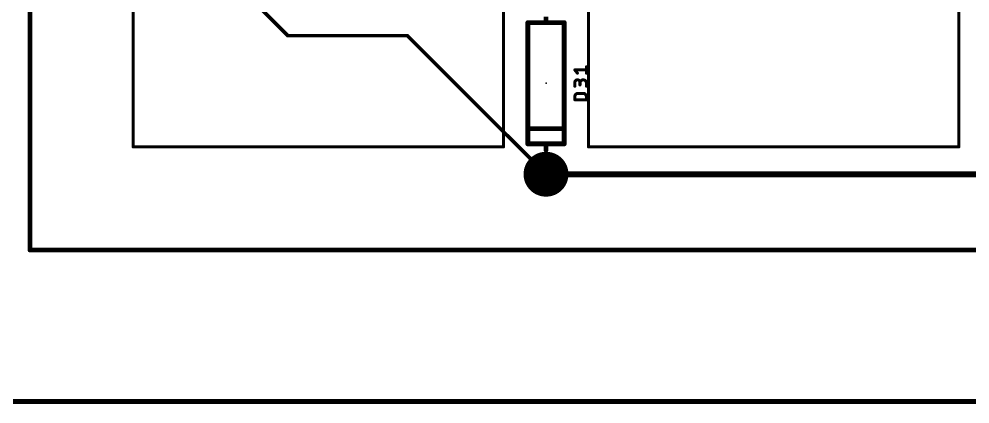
# Model space of a CAD drawing. Extents: x -5 to 151, y -26 to 100.
# Drawn here: x 82.09 to 121.88, y -26.14 to -10.01 of the extents above; entities that cross this region are included whole.
import ezdxf

# ---------------------------------------------------------------- set-up
doc = ezdxf.new("R2010")
doc.units = 0
for name, color, linetype in [('1', 12, 'CONTINUOUS'), ('16', 132, 'CONTINUOUS'), ('17', 110, 'CONTINUOUS'), ('20', 31, 'CONTINUOUS'), ('21', 253, 'CONTINUOUS'), ('23', 53, 'CONTINUOUS'), ('25', 253, 'CONTINUOUS'), ('51', 253, 'CONTINUOUS')]:
    doc.layers.add(name, color=color, linetype=linetype)

# ---------------------------------------------------------------- blocks, each defined once
blk = doc.blocks.new('ROUNDP')
at = {"const_width": 0.5}
blk.add_lwpolyline([(0, -0.25, 1), (0, 0.25, 1), (0, -0.25)], format="xyb", dxfattribs=at)

msp = doc.modelspace()

# ---------------------------------------------------------------- linework, layer by layer
at = {"layer": '1', "const_width": 0.1524}
for points in [[(82.55, 0), (82.55, -19.685)], [(82.55, -19.685), (144.78, -19.685)]]:
    msp.add_lwpolyline(points, dxfattribs=at)
at = {"layer": '1', "const_width": 0.0762}
for points in [[(82.55, -19.6469, 1), (82.55, -19.7231)], [(82.5119, -19.685, 1), (82.5881, -19.685)]]:
    msp.add_lwpolyline(points, format="xyb", dxfattribs=at)
at = {"layer": '16'}
for points, const_width in [([(82.55, 4.572), (82.55, -19.685)], 0.1524), ([(93.3367, -10.7061), (88.9, -6.2694)], 0.1524), ([(98.3361, -10.7061), (93.3367, -10.7061)], 0.1524), ([(104.14, -16.51), (98.3361, -10.7061)], 0.1524), ([(123.19, -16.51), (104.14, -16.51)], 0.254), ([(82.55, -19.685), (144.78, -19.685)], 0.1524)]:
    msp.add_lwpolyline(points, dxfattribs=dict(at, const_width=const_width))
for points, const_width in [([(93.3367, -10.668, 1), (93.3367, -10.7442)], 0.0762), ([(93.3098, -10.733, 1), (93.3636, -10.6792)], 0.0762), ([(98.363, -10.6792, 1), (98.3092, -10.733)], 0.0762), ([(98.3361, -10.7442, 1), (98.3361, -10.668)], 0.0762), ([(104.14, -16.4465, 1), (104.14, -16.5735)], 0.127), ([(104.1131, -16.5369, 1), (104.1669, -16.4831)], 0.0762), ([(82.55, -19.6469, 1), (82.55, -19.7231)], 0.0762), ([(82.5119, -19.685, 1), (82.5881, -19.685)], 0.0762)]:
    msp.add_lwpolyline(points, format="xyb", dxfattribs=dict(at, const_width=const_width))
at = {"layer": '20', "const_width": 0.2032}
msp.add_lwpolyline([(150.495, -26.035), (-5.08, -26.035)], dxfattribs=at)
at = {"layer": '21', "const_width": 0.2032}
for points in [[(82.55, 0), (82.55, -19.685)], [(104.14, -10.16), (104.14, -9.906)], [(103.378, -15.24), (103.378, -10.16)], [(103.378, -10.16), (104.14, -10.16)], [(104.14, -10.16), (104.902, -10.16)], [(104.902, -10.16), (104.902, -15.24)], [(104.775, -14.605), (103.505, -14.605)], [(104.14, -15.24), (103.378, -15.24)], [(104.902, -15.24), (104.14, -15.24)], [(104.14, -15.24), (104.14, -15.494)], [(144.78, -19.685), (82.55, -19.685)]]:
    msp.add_lwpolyline(points, dxfattribs=at)
at = {"layer": '21', "const_width": 0.1016}
for points in [[(103.4288, -10.16, 1), (103.3272, -10.16)], [(103.378, -10.1092, 1), (103.378, -10.2108)], [(104.14, -10.1092, 1), (104.14, -10.2108)], [(104.0892, -10.16, 1), (104.1908, -10.16)], [(104.14, -10.2108, 1), (104.14, -10.1092)], [(104.9528, -10.16, 1), (104.8512, -10.16)], [(104.902, -10.2108, 1), (104.902, -10.1092)], [(103.505, -14.5542, 1), (103.505, -14.6558)], [(104.775, -14.6558, 1), (104.775, -14.5542)], [(103.378, -15.1892, 1), (103.378, -15.2908)], [(103.3272, -15.24, 1), (103.4288, -15.24)], [(104.14, -15.1892, 1), (104.14, -15.2908)], [(104.1908, -15.24, 1), (104.0892, -15.24)], [(104.0892, -15.494, 1), (104.1908, -15.494)], [(104.14, -15.2908, 1), (104.14, -15.1892)], [(104.8512, -15.24, 1), (104.9528, -15.24)], [(104.902, -15.2908, 1), (104.902, -15.1892)], [(82.55, -19.6342, 1), (82.55, -19.7358)], [(82.4992, -19.685, 1), (82.6008, -19.685)]]:
    msp.add_lwpolyline(points, format="xyb", dxfattribs=at)
at = {"layer": '23'}
msp.add_point((104.14, -12.7), dxfattribs=at)
at = {"layer": '25', "const_width": 0.127}
for points in [[(105.4537, -12.2763), (105.3465, -12.1422)], [(105.3465, -12.1422), (105.8291, -12.1422)], [(105.8291, -12.2763), (105.8291, -12.0082)], [(105.3465, -12.8249), (105.3465, -12.664)], [(105.561, -12.664), (105.561, -12.7713)], [(105.8291, -12.8249), (105.8291, -12.6909)], [(105.4806, -13.1237), (105.695, -13.1237)], [(105.3465, -13.3918), (105.3465, -13.2578)], [(105.8291, -13.3918), (105.3465, -13.3918)], [(105.8291, -13.2578), (105.8291, -13.3918)]]:
    msp.add_lwpolyline(points, dxfattribs=at)
at = {"layer": '25'}
for points, const_width in [([(105.3713, -12.1224, 1), (105.3217, -12.1621)], 0.0635), ([(105.3465, -12.1105, 1), (105.3465, -12.174)], 0.0635), ([(105.429, -12.2961, 1), (105.4785, -12.2564)], 0.0635), ([(105.8609, -12.0082, 1), (105.7974, -12.0082)], 0.0635), ([(105.7974, -12.2763, 1), (105.8609, -12.2763)], 0.0635), ([(105.8291, -12.174, 1), (105.8291, -12.1105)], 0.0635), ([(105.561, -12.664, 1), (105.3465, -12.664)], 0.127), ([(105.3783, -12.664, 1), (105.3148, -12.664)], 0.0635), ([(105.3148, -12.664, 1), (105.3783, -12.664)], 0.0635), ([(105.8291, -12.6909, 1), (105.561, -12.6909)], 0.127), ([(105.5927, -12.664, 1), (105.5292, -12.664)], 0.0635), ([(105.5292, -12.664, 1), (105.5927, -12.664)], 0.0635), ([(105.5292, -12.6909, 1), (105.5927, -12.6909)], 0.0635), ([(105.8609, -12.6909, 1), (105.7974, -12.6909)], 0.0635), ([(105.7974, -12.6909, 1), (105.8609, -12.6909)], 0.0635), ([(105.4806, -13.1237, 0.4142), (105.3465, -13.2578)], 0.127), ([(105.3148, -12.8249, 1), (105.3783, -12.8249)], 0.0635), ([(105.4806, -13.092, 1), (105.4806, -13.1555)], 0.0635), ([(105.4806, -13.1555, 1), (105.4806, -13.092)], 0.0635), ([(105.5292, -12.7713, 1), (105.5927, -12.7713)], 0.0635), ([(105.8291, -13.2578, 0.4142), (105.695, -13.1237)], 0.127), ([(105.695, -13.092, 1), (105.695, -13.1555)], 0.0635), ([(105.695, -13.1555, 1), (105.695, -13.092)], 0.0635), ([(105.7974, -12.8249, 1), (105.8609, -12.8249)], 0.0635), ([(105.3465, -13.3601, 1), (105.3465, -13.4236)], 0.0635), ([(105.3783, -13.2578, 1), (105.3148, -13.2578)], 0.0635), ([(105.3148, -13.2578, 1), (105.3783, -13.2578)], 0.0635), ([(105.3148, -13.3918, 1), (105.3783, -13.3918)], 0.0635), ([(105.8609, -13.2578, 1), (105.7974, -13.2578)], 0.0635), ([(105.7974, -13.2578, 1), (105.8608, -13.2578)], 0.0635), ([(105.7974, -13.3918, 1), (105.8609, -13.3918)], 0.0635), ([(105.8291, -13.4236, 1), (105.8291, -13.3601)], 0.0635)]:
    msp.add_lwpolyline(points, format="xyb", dxfattribs=dict(at, const_width=const_width))
at = {"layer": '51', "const_width": 0.127}
for points in [[(86.868, -15.367), (86.868, 0.127)], [(102.362, 0.127), (102.362, -15.367)], [(105.918, -15.367), (105.918, 0.127)], [(121.412, 0.127), (121.412, -15.367)], [(102.362, -15.367), (86.868, -15.367)], [(121.412, -15.367), (105.918, -15.367)]]:
    msp.add_lwpolyline(points, dxfattribs=at)
at = {"layer": '51', "const_width": 0.0635}
for points in [[(86.868, -15.3353, 1), (86.868, -15.3988)], [(86.8363, -15.367, 1), (86.8998, -15.367)], [(102.3303, -15.367, 1), (102.3938, -15.367)], [(102.362, -15.3988, 1), (102.362, -15.3353)], [(105.918, -15.3353, 1), (105.918, -15.3988)], [(105.8863, -15.367, 1), (105.9498, -15.367)], [(121.3803, -15.367, 1), (121.4438, -15.367)], [(121.412, -15.3988, 1), (121.412, -15.3353)]]:
    msp.add_lwpolyline(points, format="xyb", dxfattribs=at)

# ---------------------------------------------------------------- block references
at = {"layer": '17', "xscale": 1.8796, "yscale": 1.8796, "rotation": 270}
msp.add_blockref('ROUNDP', (104.14, -16.51), dxfattribs=at)
msp.add_blockref('ROUNDP', (104.14, -16.51), dxfattribs=at)

doc.saveas('drawing.dxf')
